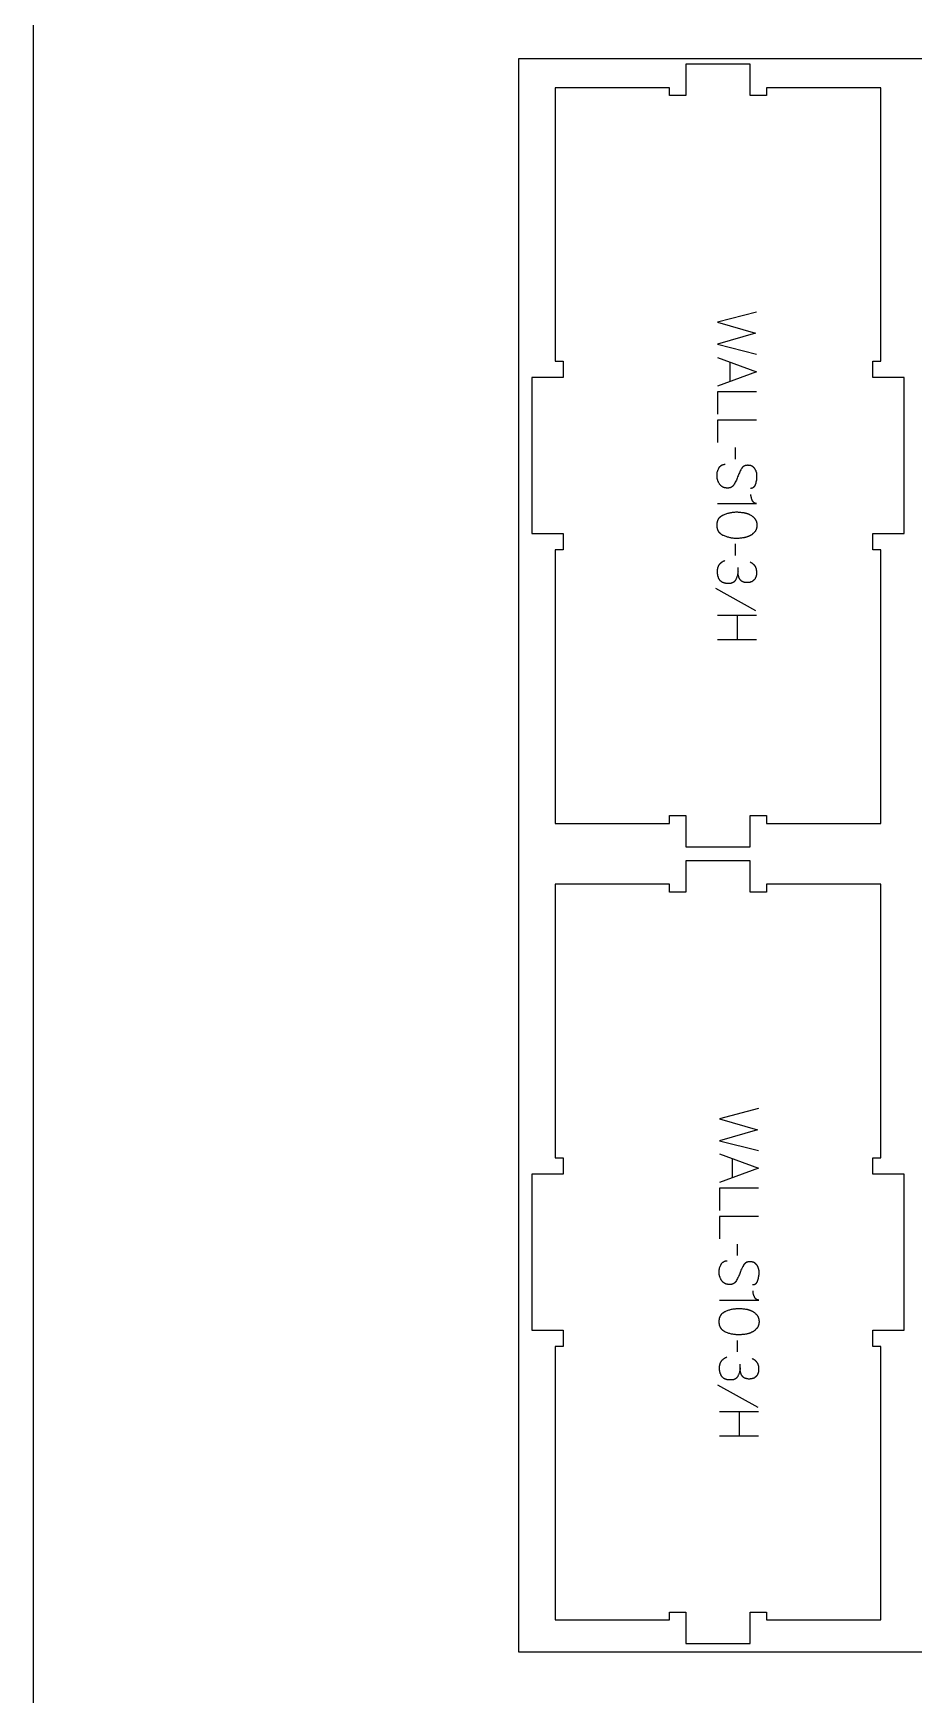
# Model space of a CAD drawing. Extents: x -13885 to -10701, y -10461 to -4867.
# Drawn here: x -13885 to -13210, y -6824 to -5552 of the extents above; entities that cross this region are included whole.
import ezdxf

# ---------------------------------------------------------------- set-up
doc = ezdxf.new("R2010")
doc.units = 0
for name, color, linetype in [('0_SHEET_SPRUCEPLY_2440X122', 1, 'CONTINUOUS'), ('1_ANYTOOL_1MMDEEP_LABELS_S', 2, 'CONTINUOUS'), ('4_ANYTOOL_CUTTHROUGH_OUTSI', 5, 'CONTINUOUS'), ('DONOTCUT', 18, 'CONTINUOUS')]:
    doc.layers.add(name, color=color, linetype=linetype)

msp = doc.modelspace()

# ---------------------------------------------------------------- linework, layer by layer
at = {"layer": '0_SHEET_SPRUCEPLY_2440X122'}
msp.add_lwpolyline([(-13513.1, -5571.2), (-13513.1, -6791.2), (-11073.1, -6791.2), (-11073.1, -5571.2)], close=True, dxfattribs=at)
at = {"layer": '1_ANYTOOL_1MMDEEP_LABELS_S'}
for points in [[(-13330.6, -5765.3), (-13360.6, -5773), (-13331.5, -5781.4), (-13360.6, -5789.9), (-13330.6, -5797.4)], [(-13360.6, -5800), (-13330.6, -5810.9), (-13360.6, -5821.9)], [(-13351, -5803.5), (-13351, -5818.4)], [(-13330.6, -5826.2), (-13360.6, -5826.2), (-13360.6, -5843.3)], [(-13330.6, -5848), (-13360.6, -5848), (-13360.6, -5865.1)], [(-13346.7, -5877.8), (-13346.8, -5869)], [(-13335.2, -5900), (-13335, -5900), (-13334.9, -5900), (-13334.8, -5900), (-13334.7, -5900), (-13334.6, -5900), (-13334.5, -5900), (-13334.5, -5900), (-13334.4, -5900), (-13334.3, -5899.9), (-13334.2, -5899.9), (-13334.1, -5899.9), (-13334, -5899.9), (-13334, -5899.9), (-13333.9, -5899.8), (-13333.8, -5899.8), (-13333.7, -5899.8), (-13333.6, -5899.8), (-13333.6, -5899.7), (-13333.5, -5899.7), (-13333.4, -5899.7), (-13333.3, -5899.6), (-13333.3, -5899.6), (-13333.2, -5899.6), (-13333.1, -5899.5), (-13333.1, -5899.5), (-13333, -5899.4), (-13332.9, -5899.4), (-13332.9, -5899.4), (-13332.8, -5899.3), (-13332.7, -5899.3), (-13332.7, -5899.2), (-13332.6, -5899.2), (-13332.5, -5899.1), (-13332.5, -5899), (-13332.4, -5899), (-13332.4, -5898.9), (-13332.3, -5898.9), (-13332.3, -5898.8), (-13332.2, -5898.7), (-13332.1, -5898.7), (-13332.1, -5898.6), (-13332, -5898.5), (-13332, -5898.5), (-13331.9, -5898.4), (-13331.9, -5898.3), (-13331.8, -5898.3), (-13331.8, -5898.2), (-13331.8, -5898.1), (-13331.7, -5898), (-13331.7, -5897.9), (-13331.6, -5897.9), (-13331.5, -5897.7), (-13331.5, -5897.5), (-13331.4, -5897.3), (-13331.3, -5897.1), (-13331.3, -5896.9), (-13331.2, -5896.7), (-13331, -5895.9), (-13330.8, -5895.1), (-13330.6, -5894.4), (-13330.5, -5893.6), (-13330.4, -5893.2), (-13330.4, -5892.8), (-13330.3, -5892.5), (-13330.3, -5892.1), (-13330.3, -5891.7), (-13330.3, -5891.4), (-13330.3, -5891), (-13330.3, -5890.6), (-13330.3, -5890.4), (-13330.3, -5890.3), (-13330.3, -5890.1), (-13330.3, -5889.9), (-13330.3, -5889.7), (-13330.3, -5889.5), (-13330.3, -5889.3), (-13330.4, -5889.1), (-13330.4, -5888.9), (-13330.4, -5888.7), (-13330.5, -5888.6), (-13330.5, -5888.4), (-13330.6, -5888.2), (-13330.6, -5888), (-13330.7, -5887.8), (-13330.7, -5887.7), (-13330.8, -5887.5), (-13330.8, -5887.3), (-13330.9, -5887.2), (-13331, -5887), (-13331, -5886.8), (-13331.1, -5886.6), (-13331.2, -5886.5), (-13331.3, -5886.3), (-13331.4, -5886.1), (-13331.5, -5886), (-13331.6, -5885.8), (-13331.7, -5885.7), (-13331.8, -5885.5), (-13331.9, -5885.3), (-13332, -5885.2), (-13332.1, -5885), (-13332.2, -5884.9), (-13332.3, -5884.7), (-13332.4, -5884.6), (-13332.6, -5884.4), (-13332.7, -5884.3), (-13332.8, -5884.2), (-13332.9, -5884.1), (-13333.1, -5883.9), (-13333.2, -5883.8), (-13333.4, -5883.7), (-13333.5, -5883.6), (-13333.7, -5883.5), (-13333.8, -5883.4), (-13334, -5883.3), (-13334.1, -5883.2), (-13334.3, -5883.2), (-13334.5, -5883.1), (-13334.6, -5883), (-13334.8, -5883), (-13335, -5882.9), (-13335.1, -5882.8), (-13335.3, -5882.8), (-13335.5, -5882.7), (-13335.7, -5882.7), (-13335.9, -5882.7), (-13336.1, -5882.6), (-13336.3, -5882.6), (-13336.5, -5882.6), (-13336.7, -5882.6), (-13336.9, -5882.6), (-13337.1, -5882.5), (-13337.3, -5882.5), (-13337.5, -5882.5), (-13337.7, -5882.6), (-13337.9, -5882.6), (-13338.1, -5882.6), (-13338.3, -5882.6), (-13338.5, -5882.6), (-13338.7, -5882.7), (-13338.9, -5882.7), (-13339.1, -5882.8), (-13339.3, -5882.8), (-13339.4, -5882.9), (-13339.6, -5882.9), (-13339.7, -5883), (-13339.8, -5883), (-13339.9, -5883), (-13340, -5883.1), (-13340, -5883.1), (-13340.1, -5883.2), (-13340.2, -5883.2), (-13340.3, -5883.2), (-13340.4, -5883.3), (-13340.4, -5883.3), (-13340.5, -5883.4), (-13340.6, -5883.4), (-13340.7, -5883.5), (-13340.7, -5883.5), (-13340.8, -5883.6), (-13340.9, -5883.6), (-13341, -5883.7), (-13341, -5883.8), (-13341.1, -5883.8), (-13341.2, -5883.9), (-13341.2, -5883.9), (-13341.3, -5884), (-13341.4, -5884.1), (-13341.4, -5884.1), (-13341.6, -5884.3), (-13341.7, -5884.4), (-13341.8, -5884.6), (-13341.9, -5884.7), (-13342, -5884.9), (-13342.1, -5885), (-13342.2, -5885.2), (-13342.3, -5885.4), (-13342.7, -5886.1), (-13343.1, -5886.8), (-13343.5, -5887.6), (-13343.8, -5888.3), (-13344.2, -5889.1), (-13344.5, -5889.9), (-13344.8, -5890.7), (-13345.1, -5891.5), (-13345.5, -5892.4), (-13345.8, -5893.2), (-13346.1, -5894), (-13346.5, -5894.7), (-13346.9, -5895.5), (-13347.3, -5896.2), (-13347.7, -5896.9), (-13348.1, -5897.6), (-13348.2, -5897.7), (-13348.3, -5897.9), (-13348.4, -5898.1), (-13348.5, -5898.1), (-13348.5, -5898.2), (-13348.6, -5898.3), (-13348.7, -5898.4), (-13348.7, -5898.4), (-13348.8, -5898.5), (-13348.9, -5898.6), (-13348.9, -5898.6), (-13349, -5898.7), (-13349.1, -5898.7), (-13349.1, -5898.8), (-13349.2, -5898.9), (-13349.3, -5898.9), (-13349.4, -5899), (-13349.4, -5899), (-13349.5, -5899.1), (-13349.6, -5899.1), (-13349.7, -5899.2), (-13349.7, -5899.2), (-13349.8, -5899.3), (-13349.9, -5899.3), (-13350, -5899.4), (-13350.1, -5899.4), (-13350.1, -5899.5), (-13350.2, -5899.5), (-13350.3, -5899.5), (-13350.4, -5899.6), (-13350.5, -5899.6), (-13350.6, -5899.6), (-13350.7, -5899.7), (-13350.7, -5899.7), (-13350.8, -5899.7), (-13350.9, -5899.8), (-13351, -5899.8), (-13351.2, -5899.8), (-13351.4, -5899.9), (-13351.6, -5899.9), (-13351.8, -5899.9), (-13352, -5900), (-13352.2, -5900), (-13352.4, -5900), (-13352.6, -5900), (-13352.8, -5900), (-13353.1, -5900), (-13353.3, -5900), (-13353.5, -5900), (-13353.8, -5900), (-13354, -5899.9), (-13354.2, -5899.9), (-13354.4, -5899.9), (-13354.6, -5899.8), (-13354.9, -5899.8), (-13355.1, -5899.7), (-13355.3, -5899.7), (-13355.5, -5899.6), (-13355.7, -5899.5), (-13355.9, -5899.5), (-13356.1, -5899.4), (-13356.2, -5899.3), (-13356.4, -5899.2), (-13356.6, -5899.1), (-13356.8, -5899), (-13357, -5898.9), (-13357.1, -5898.8), (-13357.3, -5898.7), (-13357.4, -5898.6), (-13357.6, -5898.5), (-13357.8, -5898.4), (-13357.9, -5898.2), (-13358, -5898.1), (-13358.2, -5897.9), (-13358.3, -5897.8), (-13358.5, -5897.6), (-13358.6, -5897.5), (-13358.7, -5897.3), (-13358.8, -5897.2), (-13359, -5897), (-13359.1, -5896.8), (-13359.3, -5896.5), (-13359.5, -5896.1), (-13359.7, -5895.7), (-13359.9, -5895.3), (-13360, -5895), (-13360.2, -5894.6), (-13360.3, -5894.4), (-13360.3, -5894.2), (-13360.4, -5894), (-13360.5, -5893.8), (-13360.5, -5893.6), (-13360.6, -5893.4), (-13360.6, -5893.2), (-13360.7, -5893), (-13360.7, -5892.8), (-13360.7, -5892.7), (-13360.8, -5892.5), (-13360.8, -5892.3), (-13360.8, -5892.1), (-13360.9, -5891.8), (-13360.9, -5891.4), (-13360.9, -5891), (-13360.9, -5890.6), (-13360.9, -5890.2), (-13360.9, -5889.8), (-13360.9, -5889.4), (-13360.9, -5889), (-13360.8, -5888.6), (-13360.7, -5888.2), (-13360.7, -5887.8), (-13360.6, -5887.4), (-13360.5, -5887.1), (-13360.4, -5886.7), (-13360.2, -5886.3), (-13360.1, -5886), (-13359.9, -5885.6), (-13359.8, -5885.2), (-13359.6, -5884.9), (-13359.4, -5884.6), (-13359.3, -5884.4), (-13359.2, -5884.2), (-13359.1, -5884.1), (-13359, -5883.9), (-13358.9, -5883.8), (-13358.8, -5883.6), (-13358.6, -5883.5), (-13358.5, -5883.4), (-13358.4, -5883.2), (-13358.3, -5883.1), (-13358.1, -5883), (-13358, -5882.9), (-13357.9, -5882.8), (-13357.9, -5882.8), (-13357.8, -5882.7), (-13357.7, -5882.7), (-13357.7, -5882.6), (-13357.6, -5882.6), (-13357.5, -5882.5), (-13357.4, -5882.5), (-13357.4, -5882.5), (-13357.3, -5882.4), (-13357.2, -5882.4), (-13357.1, -5882.3), (-13357.1, -5882.3), (-13357, -5882.3), (-13356.9, -5882.2), (-13356.8, -5882.2), (-13356.8, -5882.2), (-13356.7, -5882.1), (-13356.6, -5882.1), (-13356.5, -5882.1), (-13356.3, -5882), (-13356.2, -5882), (-13356, -5881.9), (-13355.8, -5881.9), (-13355.7, -5881.9), (-13355.5, -5881.9), (-13355.3, -5881.8), (-13355.1, -5881.8), (-13354.9, -5881.8), (-13354.7, -5881.8)], [(-13360.6, -5911.9), (-13330.6, -5911.9), (-13330.7, -5911.9), (-13330.9, -5911.9), (-13331, -5911.8), (-13331.1, -5911.8), (-13331.3, -5911.8), (-13331.4, -5911.7), (-13331.6, -5911.7), (-13331.7, -5911.6), (-13331.8, -5911.6), (-13331.9, -5911.5), (-13332, -5911.5), (-13332.1, -5911.5), (-13332.1, -5911.4), (-13332.2, -5911.4), (-13332.2, -5911.4), (-13332.3, -5911.3), (-13332.4, -5911.3), (-13332.4, -5911.2), (-13332.5, -5911.2), (-13332.5, -5911.2), (-13332.6, -5911.1), (-13332.6, -5911.1), (-13332.7, -5911.1), (-13332.7, -5911), (-13332.8, -5911), (-13332.8, -5910.9), (-13332.9, -5910.9), (-13332.9, -5910.8), (-13333, -5910.8), (-13333, -5910.7), (-13333.1, -5910.7), (-13333.1, -5910.6), (-13333.2, -5910.5), (-13333.3, -5910.4), (-13333.4, -5910.3), (-13333.5, -5910.2), (-13333.6, -5910.1), (-13333.6, -5910), (-13333.7, -5909.8), (-13333.8, -5909.7), (-13333.8, -5909.6), (-13333.9, -5909.4), (-13334, -5909.3), (-13334.1, -5909), (-13334.2, -5908.7), (-13334.3, -5908.4), (-13334.4, -5908.1), (-13334.5, -5907.9), (-13334.6, -5907.6), (-13334.6, -5907.3), (-13334.7, -5907), (-13334.7, -5906.8), (-13334.8, -5906.5), (-13334.8, -5906.2), (-13334.9, -5906), (-13334.9, -5905.7), (-13334.9, -5905.4), (-13334.9, -5905.2), (-13334.9, -5904.9)], [(-13346.7, -5951.6), (-13346.8, -5942.8)], [(-13344.8, -5963.7), (-13344.9, -5964.1), (-13344.9, -5964.6), (-13344.9, -5965), (-13345, -5965.4), (-13345.1, -5965.9), (-13345.2, -5966.3), (-13345.2, -5966.7), (-13345.3, -5967.1), (-13345.5, -5967.5), (-13345.6, -5967.9), (-13345.7, -5968.3), (-13345.9, -5968.7), (-13346, -5969.1), (-13346.2, -5969.4), (-13346.4, -5969.8), (-13346.6, -5970.2), (-13346.7, -5970.4), (-13346.8, -5970.5), (-13346.8, -5970.6), (-13346.9, -5970.7), (-13346.9, -5970.8), (-13347, -5970.9), (-13347.1, -5971), (-13347.1, -5971), (-13347.2, -5971.1), (-13347.2, -5971.2), (-13347.3, -5971.3), (-13347.4, -5971.3), (-13347.4, -5971.4), (-13347.5, -5971.5), (-13347.6, -5971.5), (-13347.6, -5971.6), (-13347.7, -5971.7), (-13347.8, -5971.7), (-13347.9, -5971.8), (-13347.9, -5971.9), (-13348, -5971.9), (-13348.1, -5972), (-13348.2, -5972), (-13348.2, -5972.1), (-13348.3, -5972.2), (-13348.4, -5972.2), (-13348.5, -5972.3), (-13348.6, -5972.3), (-13348.7, -5972.4), (-13348.7, -5972.4), (-13348.8, -5972.4), (-13348.9, -5972.5), (-13349, -5972.5), (-13349.1, -5972.6), (-13349.2, -5972.6), (-13349.3, -5972.7), (-13349.5, -5972.7), (-13349.7, -5972.8), (-13349.9, -5972.9), (-13350.1, -5972.9), (-13350.3, -5973), (-13350.5, -5973), (-13350.7, -5973), (-13351, -5973.1), (-13351.2, -5973.1), (-13351.4, -5973.1), (-13351.7, -5973.1), (-13351.9, -5973.1), (-13352.2, -5973.1), (-13352.4, -5973.1), (-13352.7, -5973.1), (-13353, -5973.1), (-13353.2, -5973.1), (-13353.5, -5973.1), (-13353.8, -5973.1), (-13354, -5973), (-13354.2, -5973), (-13354.5, -5972.9), (-13354.7, -5972.9), (-13355, -5972.8), (-13355.2, -5972.8), (-13355.4, -5972.7), (-13355.6, -5972.7), (-13355.8, -5972.6), (-13356, -5972.5), (-13356.2, -5972.4), (-13356.4, -5972.4), (-13356.6, -5972.3), (-13356.8, -5972.2), (-13357, -5972.1), (-13357.1, -5972), (-13357.3, -5971.9), (-13357.5, -5971.7), (-13357.6, -5971.6), (-13357.8, -5971.5), (-13358, -5971.4), (-13358, -5971.3), (-13358.1, -5971.2), (-13358.2, -5971.2), (-13358.2, -5971.1), (-13358.3, -5971), (-13358.4, -5971), (-13358.4, -5970.9), (-13358.5, -5970.8), (-13358.6, -5970.7), (-13358.7, -5970.5), (-13358.9, -5970.3), (-13359, -5970.2), (-13359.1, -5970), (-13359.2, -5969.8), (-13359.3, -5969.7), (-13359.4, -5969.5), (-13359.5, -5969.3), (-13359.6, -5969.1), (-13359.7, -5968.9), (-13359.8, -5968.7), (-13359.8, -5968.5), (-13359.9, -5968.3), (-13360, -5968.1), (-13360, -5967.9), (-13360.1, -5967.7), (-13360.2, -5967.5), (-13360.2, -5967.3), (-13360.3, -5967.1), (-13360.3, -5966.8), (-13360.4, -5966.6), (-13360.4, -5966.4), (-13360.4, -5966.2), (-13360.5, -5965.9), (-13360.5, -5965.4), (-13360.6, -5964.9), (-13360.6, -5964.4), (-13360.6, -5963.9), (-13360.6, -5963.5), (-13360.6, -5963.1), (-13360.5, -5962.8), (-13360.5, -5962.4), (-13360.5, -5962.1), (-13360.4, -5961.9), (-13360.4, -5961.7), (-13360.4, -5961.5), (-13360.3, -5961.4), (-13360.3, -5961.2), (-13360.2, -5961), (-13360.2, -5960.9), (-13360.1, -5960.7), (-13360.1, -5960.6), (-13360, -5960.4), (-13360, -5960.3), (-13359.9, -5960.1), (-13359.9, -5960), (-13359.8, -5959.8), (-13359.7, -5959.7), (-13359.7, -5959.5), (-13359.6, -5959.4), (-13359.5, -5959.2), (-13359.4, -5959.1), (-13359.3, -5959), (-13359.3, -5958.8), (-13359.2, -5958.7), (-13359.1, -5958.6), (-13359, -5958.4), (-13358.9, -5958.3), (-13358.8, -5958.2), (-13358.7, -5958.1), (-13358.6, -5957.9), (-13358.5, -5957.8), (-13358.4, -5957.7), (-13358.3, -5957.6), (-13358.1, -5957.5), (-13358, -5957.4), (-13357.9, -5957.3), (-13357.8, -5957.2), (-13357.7, -5957), (-13357.5, -5956.9), (-13357.4, -5956.8), (-13357.3, -5956.7), (-13357.1, -5956.6), (-13357, -5956.6), (-13356.8, -5956.5), (-13356.7, -5956.4), (-13356.5, -5956.3), (-13356.2, -5956.1), (-13355.9, -5955.9), (-13355.6, -5955.8), (-13355.3, -5955.6), (-13354.9, -5955.5)], [(-13335.5, -5956.6), (-13335.2, -5956.8), (-13334.9, -5956.9), (-13334.6, -5957.1), (-13334.4, -5957.3), (-13334.1, -5957.5), (-13333.9, -5957.6), (-13333.6, -5957.8), (-13333.5, -5957.9), (-13333.4, -5958), (-13333.3, -5958.1), (-13333.1, -5958.3), (-13333, -5958.4), (-13332.9, -5958.5), (-13332.8, -5958.6), (-13332.7, -5958.7), (-13332.6, -5958.8), (-13332.5, -5958.9), (-13332.4, -5959), (-13332.3, -5959.1), (-13332.2, -5959.3), (-13332.2, -5959.4), (-13332.1, -5959.5), (-13332, -5959.6), (-13331.9, -5959.8), (-13331.8, -5959.9), (-13331.8, -5960), (-13331.7, -5960.1), (-13331.6, -5960.3), (-13331.5, -5960.4), (-13331.5, -5960.5), (-13331.4, -5960.7), (-13331.4, -5960.8), (-13331.3, -5961), (-13331.2, -5961.1), (-13331.2, -5961.2), (-13331.1, -5961.4), (-13331.1, -5961.5), (-13331, -5961.7), (-13331, -5961.8), (-13330.9, -5962.1), (-13330.8, -5962.4), (-13330.8, -5962.8), (-13330.7, -5963.1), (-13330.7, -5963.4), (-13330.6, -5963.7), (-13330.6, -5964.1), (-13330.6, -5964.4), (-13330.6, -5964.8), (-13330.6, -5965), (-13330.6, -5965.2), (-13330.6, -5965.4), (-13330.6, -5965.6), (-13330.6, -5965.8), (-13330.7, -5966), (-13330.7, -5966.2), (-13330.7, -5966.4), (-13330.7, -5966.6), (-13330.8, -5966.8), (-13330.8, -5967), (-13330.9, -5967.1), (-13330.9, -5967.3), (-13331, -5967.5), (-13331, -5967.7), (-13331.1, -5967.9), (-13331.1, -5968), (-13331.2, -5968.2), (-13331.3, -5968.4), (-13331.3, -5968.5), (-13331.4, -5968.7), (-13331.5, -5968.8), (-13331.6, -5969), (-13331.7, -5969.2), (-13331.8, -5969.3), (-13331.8, -5969.5), (-13331.9, -5969.6), (-13332, -5969.7), (-13332.1, -5969.9), (-13332.3, -5970), (-13332.4, -5970.2), (-13332.5, -5970.3), (-13332.6, -5970.4), (-13332.7, -5970.5), (-13332.9, -5970.7), (-13333, -5970.8), (-13333.1, -5970.9), (-13333.2, -5971), (-13333.4, -5971.1), (-13333.5, -5971.2), (-13333.7, -5971.3), (-13333.8, -5971.4), (-13334, -5971.5), (-13334.1, -5971.6), (-13334.3, -5971.7), (-13334.4, -5971.7), (-13334.6, -5971.8), (-13334.8, -5971.9), (-13334.9, -5971.9), (-13335.1, -5972), (-13335.3, -5972), (-13335.5, -5972.1), (-13335.6, -5972.1), (-13335.8, -5972.2), (-13336, -5972.2), (-13336.2, -5972.3), (-13336.4, -5972.3), (-13336.6, -5972.3), (-13336.8, -5972.3), (-13337, -5972.3), (-13337.2, -5972.4), (-13337.4, -5972.4), (-13337.6, -5972.4), (-13338.2, -5972.4), (-13338.5, -5972.4), (-13338.8, -5972.3), (-13339.2, -5972.3), (-13339.5, -5972.3), (-13339.6, -5972.2), (-13339.7, -5972.2), (-13339.9, -5972.2), (-13340, -5972.1), (-13340.2, -5972.1), (-13340.3, -5972.1), (-13340.4, -5972), (-13340.6, -5972), (-13340.7, -5972), (-13340.8, -5971.9), (-13340.9, -5971.9), (-13341, -5971.8), (-13341.2, -5971.8), (-13341.3, -5971.7), (-13341.4, -5971.7), (-13341.5, -5971.6), (-13341.6, -5971.5), (-13341.7, -5971.5), (-13341.8, -5971.4), (-13341.9, -5971.4), (-13342, -5971.3), (-13342.1, -5971.2), (-13342.3, -5971.1), (-13342.4, -5970.9), (-13342.6, -5970.8), (-13342.8, -5970.6), (-13342.8, -5970.5), (-13342.9, -5970.4), (-13343, -5970.4), (-13343.1, -5970.3), (-13343.1, -5970.2), (-13343.2, -5970.1), (-13343.3, -5970), (-13343.3, -5969.9), (-13343.4, -5969.8), (-13343.5, -5969.7), (-13343.5, -5969.6), (-13343.6, -5969.5), (-13343.6, -5969.5), (-13343.7, -5969.4), (-13343.7, -5969.3), (-13343.8, -5969.2), (-13343.8, -5969.1), (-13343.9, -5969), (-13343.9, -5968.9), (-13344, -5968.8), (-13344, -5968.7), (-13344.1, -5968.6), (-13344.1, -5968.3), (-13344.2, -5968.1), (-13344.3, -5967.9), (-13344.3, -5967.7), (-13344.4, -5967.5), (-13344.5, -5967.2), (-13344.5, -5967), (-13344.6, -5966.8), (-13344.6, -5966.6), (-13344.6, -5966.3), (-13344.7, -5966.1), (-13344.7, -5965.9), (-13344.7, -5965.6), (-13344.7, -5965.4), (-13344.8, -5965.1), (-13344.8, -5964.9), (-13344.8, -5964.6), (-13344.8, -5960.9)], [(-13331.1, -5994.1), (-13361.8, -5977)], [(-13330.6, -5997.6), (-13360.6, -5997.6)], [(-13345.3, -6015.9), (-13345.3, -5997.6)], [(-13360.6, -6015.9), (-13330.6, -6015.9)], [(-13329, -6375.3), (-13359, -6383), (-13329.9, -6391.4), (-13359, -6399.9), (-13329, -6407.4)], [(-13359, -6410), (-13329, -6420.9), (-13359, -6431.9)], [(-13349.4, -6413.5), (-13349.4, -6428.4)], [(-13329, -6436.2), (-13359, -6436.2), (-13359, -6453.3)], [(-13329, -6458), (-13359, -6458), (-13359, -6475.1)], [(-13345.1, -6487.8), (-13345.2, -6479)], [(-13333.6, -6510), (-13333.4, -6510), (-13333.3, -6510), (-13333.2, -6510), (-13333.1, -6510), (-13333, -6510), (-13332.9, -6510), (-13332.8, -6510), (-13332.7, -6510), (-13332.7, -6509.9), (-13332.6, -6509.9), (-13332.5, -6509.9), (-13332.4, -6509.9), (-13332.3, -6509.9), (-13332.3, -6509.8), (-13332.2, -6509.8), (-13332.1, -6509.8), (-13332, -6509.8), (-13331.9, -6509.7), (-13331.9, -6509.7), (-13331.8, -6509.7), (-13331.7, -6509.6), (-13331.6, -6509.6), (-13331.6, -6509.6), (-13331.5, -6509.5), (-13331.4, -6509.5), (-13331.4, -6509.4), (-13331.3, -6509.4), (-13331.2, -6509.4), (-13331.2, -6509.3), (-13331.1, -6509.3), (-13331, -6509.2), (-13331, -6509.2), (-13330.9, -6509.1), (-13330.9, -6509), (-13330.8, -6509), (-13330.7, -6508.9), (-13330.7, -6508.9), (-13330.6, -6508.8), (-13330.6, -6508.7), (-13330.5, -6508.7), (-13330.5, -6508.6), (-13330.4, -6508.5), (-13330.4, -6508.5), (-13330.3, -6508.4), (-13330.3, -6508.3), (-13330.2, -6508.3), (-13330.2, -6508.2), (-13330.1, -6508.1), (-13330.1, -6508), (-13330, -6507.9), (-13330, -6507.9), (-13329.9, -6507.7), (-13329.8, -6507.5), (-13329.8, -6507.3), (-13329.7, -6507.1), (-13329.6, -6506.9), (-13329.6, -6506.7), (-13329.4, -6505.9), (-13329.2, -6505.1), (-13329, -6504.4), (-13328.9, -6503.6), (-13328.8, -6503.2), (-13328.8, -6502.8), (-13328.7, -6502.5), (-13328.7, -6502.1), (-13328.7, -6501.7), (-13328.7, -6501.4), (-13328.6, -6501), (-13328.6, -6500.6), (-13328.6, -6500.4), (-13328.6, -6500.3), (-13328.7, -6500.1), (-13328.7, -6499.9), (-13328.7, -6499.7), (-13328.7, -6499.5), (-13328.7, -6499.3), (-13328.7, -6499.1), (-13328.8, -6498.9), (-13328.8, -6498.7), (-13328.9, -6498.6), (-13328.9, -6498.4), (-13328.9, -6498.2), (-13329, -6498), (-13329, -6497.8), (-13329.1, -6497.7), (-13329.1, -6497.5), (-13329.2, -6497.3), (-13329.3, -6497.2), (-13329.3, -6497), (-13329.4, -6496.8), (-13329.5, -6496.6), (-13329.6, -6496.5), (-13329.7, -6496.3), (-13329.7, -6496.1), (-13329.8, -6496), (-13329.9, -6495.8), (-13330, -6495.7), (-13330.1, -6495.5), (-13330.2, -6495.3), (-13330.3, -6495.2), (-13330.5, -6495), (-13330.6, -6494.9), (-13330.7, -6494.7), (-13330.8, -6494.6), (-13330.9, -6494.4), (-13331.1, -6494.3), (-13331.2, -6494.2), (-13331.3, -6494.1), (-13331.5, -6493.9), (-13331.6, -6493.8), (-13331.7, -6493.7), (-13331.9, -6493.6), (-13332, -6493.5), (-13332.2, -6493.4), (-13332.3, -6493.3), (-13332.5, -6493.2), (-13332.7, -6493.2), (-13332.8, -6493.1), (-13333, -6493), (-13333.2, -6493), (-13333.3, -6492.9), (-13333.5, -6492.8), (-13333.7, -6492.8), (-13333.9, -6492.7), (-13334.1, -6492.7), (-13334.3, -6492.7), (-13334.4, -6492.6), (-13334.6, -6492.6), (-13334.8, -6492.6), (-13335, -6492.6), (-13335.2, -6492.6), (-13335.5, -6492.5), (-13335.7, -6492.5), (-13335.9, -6492.5), (-13336.1, -6492.6), (-13336.3, -6492.6), (-13336.5, -6492.6), (-13336.7, -6492.6), (-13336.9, -6492.6), (-13337.1, -6492.7), (-13337.3, -6492.7), (-13337.5, -6492.8), (-13337.6, -6492.8), (-13337.8, -6492.9), (-13338, -6492.9), (-13338.1, -6493), (-13338.2, -6493), (-13338.3, -6493), (-13338.3, -6493.1), (-13338.4, -6493.1), (-13338.5, -6493.2), (-13338.6, -6493.2), (-13338.7, -6493.2), (-13338.7, -6493.3), (-13338.8, -6493.3), (-13338.9, -6493.4), (-13339, -6493.4), (-13339, -6493.5), (-13339.1, -6493.5), (-13339.2, -6493.6), (-13339.3, -6493.6), (-13339.3, -6493.7), (-13339.4, -6493.8), (-13339.5, -6493.8), (-13339.5, -6493.9), (-13339.6, -6493.9), (-13339.7, -6494), (-13339.7, -6494.1), (-13339.8, -6494.1), (-13339.9, -6494.3), (-13340.1, -6494.4), (-13340.2, -6494.6), (-13340.3, -6494.7), (-13340.4, -6494.9), (-13340.5, -6495), (-13340.6, -6495.2), (-13340.7, -6495.4), (-13341.1, -6496.1), (-13341.5, -6496.8), (-13341.9, -6497.6), (-13342.2, -6498.3), (-13342.6, -6499.1), (-13342.9, -6499.9), (-13343.2, -6500.7), (-13343.5, -6501.5), (-13343.8, -6502.4), (-13344.2, -6503.2), (-13344.5, -6504), (-13344.9, -6504.7), (-13345.2, -6505.5), (-13345.6, -6506.2), (-13346, -6506.9), (-13346.5, -6507.6), (-13346.6, -6507.7), (-13346.7, -6507.9), (-13346.8, -6508.1), (-13346.9, -6508.1), (-13346.9, -6508.2), (-13347, -6508.3), (-13347, -6508.4), (-13347.1, -6508.4), (-13347.2, -6508.5), (-13347.2, -6508.6), (-13347.3, -6508.6), (-13347.4, -6508.7), (-13347.4, -6508.7), (-13347.5, -6508.8), (-13347.6, -6508.9), (-13347.7, -6508.9), (-13347.7, -6509), (-13347.8, -6509), (-13347.9, -6509.1), (-13348, -6509.1), (-13348, -6509.2), (-13348.1, -6509.2), (-13348.2, -6509.3), (-13348.3, -6509.3), (-13348.3, -6509.4), (-13348.4, -6509.4), (-13348.5, -6509.5), (-13348.6, -6509.5), (-13348.7, -6509.5), (-13348.8, -6509.6), (-13348.9, -6509.6), (-13348.9, -6509.6), (-13349, -6509.7), (-13349.1, -6509.7), (-13349.2, -6509.7), (-13349.3, -6509.8), (-13349.4, -6509.8), (-13349.6, -6509.8), (-13349.8, -6509.9), (-13350, -6509.9), (-13350.2, -6509.9), (-13350.4, -6510), (-13350.6, -6510), (-13350.8, -6510), (-13351, -6510), (-13351.2, -6510), (-13351.4, -6510), (-13351.7, -6510), (-13351.9, -6510), (-13352.1, -6510), (-13352.4, -6509.9), (-13352.6, -6509.9), (-13352.8, -6509.9), (-13353, -6509.8), (-13353.2, -6509.8), (-13353.4, -6509.7), (-13353.7, -6509.7), (-13353.9, -6509.6), (-13354.1, -6509.5), (-13354.2, -6509.5), (-13354.4, -6509.4), (-13354.6, -6509.3), (-13354.8, -6509.2), (-13355, -6509.1), (-13355.2, -6509), (-13355.3, -6508.9), (-13355.5, -6508.8), (-13355.7, -6508.7), (-13355.8, -6508.6), (-13356, -6508.5), (-13356.1, -6508.4), (-13356.3, -6508.2), (-13356.4, -6508.1), (-13356.6, -6507.9), (-13356.7, -6507.8), (-13356.8, -6507.6), (-13357, -6507.5), (-13357.1, -6507.3), (-13357.2, -6507.2), (-13357.3, -6507), (-13357.5, -6506.8), (-13357.7, -6506.5), (-13357.9, -6506.1), (-13358.1, -6505.7), (-13358.3, -6505.3), (-13358.4, -6505), (-13358.6, -6504.6), (-13358.6, -6504.4), (-13358.7, -6504.2), (-13358.8, -6504), (-13358.8, -6503.8), (-13358.9, -6503.6), (-13358.9, -6503.4), (-13359, -6503.2), (-13359, -6503), (-13359.1, -6502.8), (-13359.1, -6502.7), (-13359.2, -6502.5), (-13359.2, -6502.3), (-13359.2, -6502.1), (-13359.2, -6501.8), (-13359.3, -6501.4), (-13359.3, -6501), (-13359.3, -6500.6), (-13359.3, -6500.2), (-13359.3, -6499.8), (-13359.3, -6499.4), (-13359.2, -6499), (-13359.2, -6498.6), (-13359.1, -6498.2), (-13359, -6497.8), (-13359, -6497.4), (-13358.9, -6497.1), (-13358.7, -6496.7), (-13358.6, -6496.3), (-13358.5, -6496), (-13358.3, -6495.6), (-13358.1, -6495.2), (-13358, -6494.9), (-13357.8, -6494.6), (-13357.7, -6494.4), (-13357.6, -6494.2), (-13357.5, -6494.1), (-13357.4, -6493.9), (-13357.2, -6493.8), (-13357.1, -6493.6), (-13357, -6493.5), (-13356.9, -6493.4), (-13356.8, -6493.2), (-13356.6, -6493.1), (-13356.5, -6493), (-13356.4, -6492.9), (-13356.3, -6492.8), (-13356.2, -6492.8), (-13356.2, -6492.7), (-13356.1, -6492.7), (-13356, -6492.6), (-13356, -6492.6), (-13355.9, -6492.5), (-13355.8, -6492.5), (-13355.7, -6492.5), (-13355.7, -6492.4), (-13355.6, -6492.4), (-13355.5, -6492.3), (-13355.4, -6492.3), (-13355.4, -6492.3), (-13355.3, -6492.2), (-13355.2, -6492.2), (-13355.1, -6492.2), (-13355.1, -6492.1), (-13355, -6492.1), (-13354.9, -6492.1), (-13354.7, -6492), (-13354.6, -6492), (-13354.4, -6491.9), (-13354.2, -6491.9), (-13354, -6491.9), (-13353.9, -6491.9), (-13353.7, -6491.8), (-13353.5, -6491.8), (-13353.3, -6491.8), (-13353.1, -6491.8)], [(-13359, -6521.9), (-13328.9, -6521.9), (-13329.1, -6521.9), (-13329.2, -6521.9), (-13329.4, -6521.8), (-13329.5, -6521.8), (-13329.7, -6521.8), (-13329.8, -6521.7), (-13329.9, -6521.7), (-13330.1, -6521.6), (-13330.2, -6521.6), (-13330.3, -6521.5), (-13330.4, -6521.5), (-13330.4, -6521.5), (-13330.5, -6521.4), (-13330.6, -6521.4), (-13330.6, -6521.4), (-13330.7, -6521.3), (-13330.7, -6521.3), (-13330.8, -6521.2), (-13330.8, -6521.2), (-13330.9, -6521.2), (-13331, -6521.1), (-13331, -6521.1), (-13331.1, -6521.1), (-13331.1, -6521), (-13331.2, -6521), (-13331.2, -6520.9), (-13331.3, -6520.9), (-13331.3, -6520.8), (-13331.4, -6520.8), (-13331.4, -6520.7), (-13331.5, -6520.7), (-13331.5, -6520.6), (-13331.6, -6520.5), (-13331.7, -6520.4), (-13331.8, -6520.3), (-13331.8, -6520.2), (-13331.9, -6520.1), (-13332, -6520), (-13332.1, -6519.8), (-13332.1, -6519.7), (-13332.2, -6519.6), (-13332.3, -6519.4), (-13332.3, -6519.3), (-13332.5, -6519), (-13332.6, -6518.7), (-13332.7, -6518.4), (-13332.8, -6518.1), (-13332.9, -6517.9), (-13332.9, -6517.6), (-13333, -6517.3), (-13333.1, -6517), (-13333.1, -6516.8), (-13333.2, -6516.5), (-13333.2, -6516.2), (-13333.2, -6516), (-13333.3, -6515.7), (-13333.3, -6515.4), (-13333.3, -6515.2), (-13333.3, -6514.9)], [(-13345.1, -6561.6), (-13345.2, -6552.8)], [(-13343.2, -6573.7), (-13343.2, -6574.1), (-13343.3, -6574.6), (-13343.3, -6575), (-13343.4, -6575.4), (-13343.4, -6575.9), (-13343.5, -6576.3), (-13343.6, -6576.7), (-13343.7, -6577.1), (-13343.8, -6577.5), (-13344, -6577.9), (-13344.1, -6578.3), (-13344.2, -6578.7), (-13344.4, -6579.1), (-13344.6, -6579.4), (-13344.8, -6579.8), (-13344.9, -6580.2), (-13345, -6580.4), (-13345.1, -6580.5), (-13345.2, -6580.6), (-13345.3, -6580.7), (-13345.3, -6580.8), (-13345.4, -6580.9), (-13345.4, -6581), (-13345.5, -6581), (-13345.6, -6581.1), (-13345.6, -6581.2), (-13345.7, -6581.3), (-13345.7, -6581.3), (-13345.8, -6581.4), (-13345.9, -6581.5), (-13345.9, -6581.5), (-13346, -6581.6), (-13346.1, -6581.7), (-13346.2, -6581.7), (-13346.2, -6581.8), (-13346.3, -6581.9), (-13346.4, -6581.9), (-13346.5, -6582), (-13346.5, -6582), (-13346.6, -6582.1), (-13346.7, -6582.2), (-13346.8, -6582.2), (-13346.9, -6582.3), (-13347, -6582.3), (-13347, -6582.4), (-13347.1, -6582.4), (-13347.2, -6582.4), (-13347.3, -6582.5), (-13347.4, -6582.5), (-13347.5, -6582.6), (-13347.6, -6582.6), (-13347.7, -6582.7), (-13347.9, -6582.7), (-13348.1, -6582.8), (-13348.3, -6582.9), (-13348.5, -6582.9), (-13348.7, -6583), (-13348.9, -6583), (-13349.1, -6583), (-13349.3, -6583.1), (-13349.6, -6583.1), (-13349.8, -6583.1), (-13350, -6583.1), (-13350.3, -6583.1), (-13350.5, -6583.1), (-13350.8, -6583.1), (-13351.1, -6583.1), (-13351.4, -6583.1), (-13351.6, -6583.1), (-13351.9, -6583.1), (-13352.1, -6583.1), (-13352.4, -6583), (-13352.6, -6583), (-13352.9, -6582.9), (-13353.1, -6582.9), (-13353.3, -6582.8), (-13353.6, -6582.8), (-13353.8, -6582.7), (-13354, -6582.7), (-13354.2, -6582.6), (-13354.4, -6582.5), (-13354.6, -6582.4), (-13354.8, -6582.4), (-13355, -6582.3), (-13355.2, -6582.2), (-13355.4, -6582.1), (-13355.5, -6582), (-13355.7, -6581.9), (-13355.9, -6581.7), (-13356, -6581.6), (-13356.2, -6581.5), (-13356.3, -6581.4), (-13356.4, -6581.3), (-13356.5, -6581.2), (-13356.5, -6581.2), (-13356.6, -6581.1), (-13356.7, -6581), (-13356.8, -6581), (-13356.8, -6580.9), (-13356.9, -6580.8), (-13357, -6580.7), (-13357.1, -6580.5), (-13357.2, -6580.3), (-13357.4, -6580.2), (-13357.5, -6580), (-13357.6, -6579.8), (-13357.7, -6579.7), (-13357.8, -6579.5), (-13357.9, -6579.3), (-13358, -6579.1), (-13358, -6578.9), (-13358.1, -6578.7), (-13358.2, -6578.5), (-13358.3, -6578.3), (-13358.4, -6578.1), (-13358.4, -6577.9), (-13358.5, -6577.7), (-13358.5, -6577.5), (-13358.6, -6577.3), (-13358.7, -6577.1), (-13358.7, -6576.8), (-13358.7, -6576.6), (-13358.8, -6576.4), (-13358.8, -6576.2), (-13358.9, -6575.9), (-13358.9, -6575.4), (-13358.9, -6574.9), (-13359, -6574.4), (-13359, -6573.9), (-13359, -6573.5), (-13359, -6573.1), (-13358.9, -6572.8), (-13358.9, -6572.4), (-13358.8, -6572.1), (-13358.8, -6571.9), (-13358.8, -6571.7), (-13358.7, -6571.5), (-13358.7, -6571.4), (-13358.7, -6571.2), (-13358.6, -6571), (-13358.6, -6570.9), (-13358.5, -6570.7), (-13358.5, -6570.6), (-13358.4, -6570.4), (-13358.4, -6570.3), (-13358.3, -6570.1), (-13358.2, -6570), (-13358.2, -6569.8), (-13358.1, -6569.7), (-13358, -6569.5), (-13358, -6569.4), (-13357.9, -6569.2), (-13357.8, -6569.1), (-13357.7, -6569), (-13357.6, -6568.8), (-13357.6, -6568.7), (-13357.5, -6568.6), (-13357.4, -6568.4), (-13357.3, -6568.3), (-13357.2, -6568.2), (-13357.1, -6568.1), (-13357, -6567.9), (-13356.9, -6567.8), (-13356.8, -6567.7), (-13356.6, -6567.6), (-13356.5, -6567.5), (-13356.4, -6567.4), (-13356.3, -6567.3), (-13356.2, -6567.2), (-13356, -6567), (-13355.9, -6566.9), (-13355.8, -6566.8), (-13355.6, -6566.7), (-13355.5, -6566.6), (-13355.4, -6566.6), (-13355.2, -6566.5), (-13355.1, -6566.4), (-13354.9, -6566.3), (-13354.6, -6566.1), (-13354.3, -6565.9), (-13354, -6565.8), (-13353.6, -6565.6), (-13353.3, -6565.5)], [(-13333.9, -6566.6), (-13333.6, -6566.8), (-13333.3, -6566.9), (-13333, -6567.1), (-13332.8, -6567.3), (-13332.5, -6567.5), (-13332.2, -6567.6), (-13332, -6567.8), (-13331.9, -6567.9), (-13331.8, -6568), (-13331.6, -6568.1), (-13331.5, -6568.3), (-13331.4, -6568.4), (-13331.3, -6568.5), (-13331.2, -6568.6), (-13331.1, -6568.7), (-13331, -6568.8), (-13330.9, -6568.9), (-13330.8, -6569), (-13330.7, -6569.1), (-13330.6, -6569.3), (-13330.5, -6569.4), (-13330.5, -6569.5), (-13330.4, -6569.6), (-13330.3, -6569.8), (-13330.2, -6569.9), (-13330.1, -6570), (-13330.1, -6570.1), (-13330, -6570.3), (-13329.9, -6570.4), (-13329.9, -6570.5), (-13329.8, -6570.7), (-13329.7, -6570.8), (-13329.7, -6571), (-13329.6, -6571.1), (-13329.6, -6571.2), (-13329.5, -6571.4), (-13329.5, -6571.5), (-13329.4, -6571.7), (-13329.4, -6571.8), (-13329.3, -6572.1), (-13329.2, -6572.4), (-13329.2, -6572.8), (-13329.1, -6573.1), (-13329.1, -6573.4), (-13329, -6573.7), (-13329, -6574.1), (-13329, -6574.4), (-13329, -6574.8), (-13329, -6575), (-13329, -6575.2), (-13329, -6575.4), (-13329, -6575.6), (-13329, -6575.8), (-13329, -6576), (-13329.1, -6576.2), (-13329.1, -6576.4), (-13329.1, -6576.6), (-13329.2, -6576.8), (-13329.2, -6577), (-13329.2, -6577.1), (-13329.3, -6577.3), (-13329.3, -6577.5), (-13329.4, -6577.7), (-13329.4, -6577.9), (-13329.5, -6578), (-13329.6, -6578.2), (-13329.6, -6578.4), (-13329.7, -6578.5), (-13329.8, -6578.7), (-13329.9, -6578.8), (-13330, -6579), (-13330, -6579.2), (-13330.1, -6579.3), (-13330.2, -6579.5), (-13330.3, -6579.6), (-13330.4, -6579.7), (-13330.5, -6579.9), (-13330.6, -6580), (-13330.7, -6580.2), (-13330.9, -6580.3), (-13331, -6580.4), (-13331.1, -6580.5), (-13331.2, -6580.7), (-13331.4, -6580.8), (-13331.5, -6580.9), (-13331.6, -6581), (-13331.8, -6581.1), (-13331.9, -6581.2), (-13332.1, -6581.3), (-13332.2, -6581.4), (-13332.3, -6581.5), (-13332.5, -6581.6), (-13332.7, -6581.7), (-13332.8, -6581.7), (-13333, -6581.8), (-13333.1, -6581.9), (-13333.3, -6581.9), (-13333.5, -6582), (-13333.7, -6582), (-13333.8, -6582.1), (-13334, -6582.1), (-13334.2, -6582.2), (-13334.4, -6582.2), (-13334.6, -6582.3), (-13334.8, -6582.3), (-13335, -6582.3), (-13335.2, -6582.3), (-13335.4, -6582.3), (-13335.6, -6582.4), (-13335.8, -6582.4), (-13336, -6582.4), (-13336.6, -6582.4), (-13336.9, -6582.4), (-13337.2, -6582.3), (-13337.5, -6582.3), (-13337.8, -6582.3), (-13338, -6582.2), (-13338.1, -6582.2), (-13338.3, -6582.2), (-13338.4, -6582.1), (-13338.5, -6582.1), (-13338.7, -6582.1), (-13338.8, -6582), (-13338.9, -6582), (-13339.1, -6582), (-13339.2, -6581.9), (-13339.3, -6581.9), (-13339.4, -6581.8), (-13339.5, -6581.8), (-13339.7, -6581.7), (-13339.8, -6581.7), (-13339.9, -6581.6), (-13340, -6581.5), (-13340.1, -6581.5), (-13340.2, -6581.4), (-13340.3, -6581.4), (-13340.4, -6581.3), (-13340.5, -6581.2), (-13340.6, -6581.1), (-13340.8, -6580.9), (-13341, -6580.8), (-13341.1, -6580.6), (-13341.2, -6580.5), (-13341.3, -6580.4), (-13341.4, -6580.4), (-13341.4, -6580.3), (-13341.5, -6580.2), (-13341.6, -6580.1), (-13341.6, -6580), (-13341.7, -6579.9), (-13341.8, -6579.8), (-13341.8, -6579.7), (-13341.9, -6579.6), (-13342, -6579.5), (-13342, -6579.5), (-13342.1, -6579.4), (-13342.1, -6579.3), (-13342.2, -6579.2), (-13342.2, -6579.1), (-13342.3, -6579), (-13342.3, -6578.9), (-13342.4, -6578.8), (-13342.4, -6578.7), (-13342.4, -6578.6), (-13342.5, -6578.3), (-13342.6, -6578.1), (-13342.7, -6577.9), (-13342.7, -6577.7), (-13342.8, -6577.5), (-13342.8, -6577.2), (-13342.9, -6577), (-13342.9, -6576.8), (-13343, -6576.6), (-13343, -6576.3), (-13343.1, -6576.1), (-13343.1, -6575.9), (-13343.1, -6575.6), (-13343.1, -6575.4), (-13343.1, -6575.1), (-13343.2, -6574.9), (-13343.2, -6574.6), (-13343.2, -6570.9)], [(-13329.4, -6604.1), (-13360.2, -6587)], [(-13329, -6607.6), (-13359, -6607.6)], [(-13343.7, -6625.9), (-13343.7, -6607.6)], [(-13359, -6625.9), (-13329, -6625.9)]]:
    msp.add_lwpolyline(points, dxfattribs=at)
for points in [[(-13330.3, -5928.4), (-13330.3, -5928.8), (-13330.4, -5929.1), (-13330.4, -5929.3), (-13330.4, -5929.5), (-13330.4, -5929.7), (-13330.4, -5929.8), (-13330.5, -5930), (-13330.5, -5930.2), (-13330.5, -5930.3), (-13330.6, -5930.5), (-13330.6, -5930.7), (-13330.6, -5930.8), (-13330.7, -5931), (-13330.7, -5931.1), (-13330.8, -5931.3), (-13330.8, -5931.4), (-13330.9, -5931.6), (-13330.9, -5931.7), (-13331, -5931.9), (-13331.1, -5932), (-13331.1, -5932.2), (-13331.2, -5932.3), (-13331.3, -5932.5), (-13331.3, -5932.6), (-13331.4, -5932.7), (-13331.5, -5932.9), (-13331.6, -5933), (-13331.7, -5933.1), (-13331.8, -5933.2), (-13331.9, -5933.4), (-13332.1, -5933.6), (-13332.3, -5933.8), (-13332.5, -5934.1), (-13332.7, -5934.3), (-13332.9, -5934.5), (-13333.1, -5934.7), (-13333.4, -5934.9), (-13333.6, -5935.1), (-13333.8, -5935.3), (-13334.1, -5935.5), (-13334.3, -5935.7), (-13334.6, -5935.9), (-13334.9, -5936), (-13335.1, -5936.2), (-13335.4, -5936.3), (-13335.7, -5936.5), (-13336, -5936.6), (-13336.3, -5936.8), (-13336.6, -5936.9), (-13336.9, -5937), (-13337.2, -5937.2), (-13337.5, -5937.3), (-13337.8, -5937.4), (-13338.2, -5937.5), (-13338.5, -5937.6), (-13338.8, -5937.7), (-13339.1, -5937.8), (-13339.5, -5937.8), (-13339.8, -5937.9), (-13340.1, -5938), (-13340.8, -5938.1), (-13341.5, -5938.2), (-13342.2, -5938.3), (-13342.8, -5938.4), (-13343.5, -5938.4), (-13344.1, -5938.5), (-13344.7, -5938.5), (-13345.4, -5938.5), (-13346, -5938.6), (-13346.6, -5938.5), (-13347.2, -5938.5), (-13347.8, -5938.5), (-13348.5, -5938.4), (-13349.1, -5938.3), (-13349.7, -5938.3), (-13350.3, -5938.1), (-13350.9, -5938), (-13351.5, -5937.9), (-13352.2, -5937.7), (-13352.8, -5937.6), (-13353.4, -5937.4), (-13354, -5937.2), (-13354.6, -5936.9), (-13355.3, -5936.7), (-13355.9, -5936.4), (-13356.2, -5936.3), (-13356.5, -5936.2), (-13356.8, -5936), (-13356.9, -5935.9), (-13357.1, -5935.8), (-13357.2, -5935.8), (-13357.3, -5935.7), (-13357.4, -5935.6), (-13357.6, -5935.5), (-13357.7, -5935.4), (-13357.8, -5935.3), (-13357.9, -5935.2), (-13358.1, -5935.1), (-13358.2, -5935), (-13358.3, -5934.9), (-13358.4, -5934.8), (-13358.5, -5934.7), (-13358.6, -5934.6), (-13358.7, -5934.5), (-13358.8, -5934.4), (-13358.9, -5934.3), (-13359, -5934.2), (-13359.1, -5934.1), (-13359.2, -5934), (-13359.3, -5933.9), (-13359.4, -5933.7), (-13359.5, -5933.6), (-13359.5, -5933.5), (-13359.6, -5933.4), (-13359.7, -5933.2), (-13359.8, -5933.1), (-13359.8, -5933), (-13359.9, -5932.8), (-13360, -5932.7), (-13360, -5932.6), (-13360.1, -5932.4), (-13360.2, -5932.3), (-13360.2, -5932.2), (-13360.3, -5932), (-13360.3, -5931.9), (-13360.4, -5931.7), (-13360.4, -5931.6), (-13360.5, -5931.4), (-13360.5, -5931.3), (-13360.5, -5931.1), (-13360.6, -5930.8), (-13360.7, -5930.5), (-13360.7, -5930.2), (-13360.8, -5929.8), (-13360.8, -5929.5), (-13360.8, -5929.1), (-13360.9, -5928.8), (-13360.9, -5928.4), (-13360.9, -5928), (-13360.8, -5927.7), (-13360.8, -5927.3), (-13360.8, -5927), (-13360.7, -5926.7), (-13360.7, -5926.3), (-13360.6, -5926), (-13360.6, -5925.9), (-13360.5, -5925.7), (-13360.5, -5925.5), (-13360.5, -5925.4), (-13360.4, -5925.2), (-13360.4, -5925.1), (-13360.3, -5925), (-13360.3, -5924.8), (-13360.2, -5924.7), (-13360.2, -5924.5), (-13360.1, -5924.4), (-13360, -5924.2), (-13360, -5924.1), (-13359.9, -5924), (-13359.8, -5923.9), (-13359.8, -5923.7), (-13359.7, -5923.6), (-13359.6, -5923.5), (-13359.5, -5923.3), (-13359.4, -5923.2), (-13359.4, -5923.1), (-13359.3, -5923), (-13359.2, -5922.9), (-13359.1, -5922.8), (-13359, -5922.6), (-13358.9, -5922.5), (-13358.8, -5922.4), (-13358.7, -5922.3), (-13358.6, -5922.2), (-13358.5, -5922.1), (-13358.4, -5922), (-13358.3, -5921.9), (-13358.2, -5921.8), (-13358, -5921.7), (-13357.9, -5921.6), (-13357.8, -5921.5), (-13357.7, -5921.4), (-13357.5, -5921.3), (-13357.4, -5921.3), (-13357.3, -5921.2), (-13357.2, -5921.1), (-13357, -5921), (-13356.9, -5920.9), (-13356.7, -5920.9), (-13356.4, -5920.7), (-13356.2, -5920.6), (-13355.8, -5920.4), (-13355.2, -5920.2), (-13354.6, -5919.9), (-13354, -5919.7), (-13353.3, -5919.5), (-13352.7, -5919.3), (-13352.1, -5919.1), (-13351.5, -5919), (-13350.9, -5918.9), (-13350.2, -5918.7), (-13349.6, -5918.6), (-13349, -5918.5), (-13348.4, -5918.5), (-13347.8, -5918.4), (-13347.2, -5918.4), (-13346.6, -5918.3), (-13345.9, -5918.3), (-13345.3, -5918.3), (-13344.7, -5918.4), (-13344.1, -5918.4), (-13343.4, -5918.4), (-13342.8, -5918.5), (-13342.1, -5918.6), (-13341.4, -5918.7), (-13340.8, -5918.8), (-13340.4, -5918.8), (-13340.1, -5918.9), (-13339.7, -5919), (-13339.4, -5919), (-13339.1, -5919.1), (-13338.8, -5919.2), (-13338.4, -5919.3), (-13338.1, -5919.4), (-13337.8, -5919.5), (-13337.5, -5919.6), (-13337.2, -5919.7), (-13336.9, -5919.8), (-13336.6, -5920), (-13336.3, -5920.1), (-13336, -5920.2), (-13335.7, -5920.4), (-13335.4, -5920.5), (-13335.1, -5920.7), (-13334.9, -5920.8), (-13334.6, -5921), (-13334.3, -5921.2), (-13334.1, -5921.4), (-13333.8, -5921.5), (-13333.6, -5921.7), (-13333.3, -5921.9), (-13333.1, -5922.1), (-13332.9, -5922.3), (-13332.7, -5922.6), (-13332.5, -5922.8), (-13332.3, -5923), (-13332.1, -5923.2), (-13331.9, -5923.5), (-13331.8, -5923.6), (-13331.7, -5923.7), (-13331.6, -5923.9), (-13331.5, -5924), (-13331.4, -5924.1), (-13331.3, -5924.3), (-13331.3, -5924.4), (-13331.2, -5924.5), (-13331.1, -5924.7), (-13331.1, -5924.8), (-13331, -5925), (-13330.9, -5925.1), (-13330.9, -5925.2), (-13330.8, -5925.4), (-13330.8, -5925.5), (-13330.7, -5925.7), (-13330.7, -5925.8), (-13330.6, -5926), (-13330.6, -5926.2), (-13330.6, -5926.3), (-13330.5, -5926.5), (-13330.5, -5926.6), (-13330.5, -5926.8), (-13330.4, -5927), (-13330.4, -5927.2), (-13330.4, -5927.3), (-13330.4, -5927.5), (-13330.4, -5927.7), (-13330.3, -5928)], [(-13328.7, -6538.4), (-13328.7, -6538.8), (-13328.7, -6539.1), (-13328.8, -6539.3), (-13328.8, -6539.5), (-13328.8, -6539.7), (-13328.8, -6539.8), (-13328.8, -6540), (-13328.9, -6540.2), (-13328.9, -6540.3), (-13328.9, -6540.5), (-13329, -6540.7), (-13329, -6540.8), (-13329.1, -6541), (-13329.1, -6541.1), (-13329.2, -6541.3), (-13329.2, -6541.4), (-13329.3, -6541.6), (-13329.3, -6541.7), (-13329.4, -6541.9), (-13329.4, -6542), (-13329.5, -6542.2), (-13329.6, -6542.3), (-13329.6, -6542.5), (-13329.7, -6542.6), (-13329.8, -6542.7), (-13329.9, -6542.9), (-13330, -6543), (-13330.1, -6543.1), (-13330.1, -6543.2), (-13330.2, -6543.4), (-13330.4, -6543.6), (-13330.6, -6543.8), (-13330.8, -6544.1), (-13331.1, -6544.3), (-13331.3, -6544.5), (-13331.5, -6544.7), (-13331.7, -6544.9), (-13332, -6545.1), (-13332.2, -6545.3), (-13332.5, -6545.5), (-13332.7, -6545.7), (-13333, -6545.9), (-13333.3, -6546), (-13333.5, -6546.2), (-13333.8, -6546.3), (-13334.1, -6546.5), (-13334.4, -6546.6), (-13334.7, -6546.8), (-13335, -6546.9), (-13335.3, -6547), (-13335.6, -6547.2), (-13335.9, -6547.3), (-13336.2, -6547.4), (-13336.5, -6547.5), (-13336.9, -6547.6), (-13337.2, -6547.7), (-13337.5, -6547.8), (-13337.8, -6547.8), (-13338.2, -6547.9), (-13338.5, -6548), (-13339.2, -6548.1), (-13339.9, -6548.2), (-13340.5, -6548.3), (-13341.2, -6548.4), (-13341.8, -6548.4), (-13342.5, -6548.5), (-13343.1, -6548.5), (-13343.7, -6548.5), (-13344.4, -6548.6), (-13345, -6548.5), (-13345.6, -6548.5), (-13346.2, -6548.5), (-13346.8, -6548.4), (-13347.4, -6548.3), (-13348.1, -6548.3), (-13348.7, -6548.1), (-13349.3, -6548), (-13349.9, -6547.9), (-13350.5, -6547.7), (-13351.2, -6547.6), (-13351.8, -6547.4), (-13352.4, -6547.2), (-13353, -6546.9), (-13353.6, -6546.7), (-13354.3, -6546.4), (-13354.6, -6546.3), (-13354.9, -6546.2), (-13355.2, -6546), (-13355.3, -6545.9), (-13355.4, -6545.8), (-13355.6, -6545.8), (-13355.7, -6545.7), (-13355.8, -6545.6), (-13356, -6545.5), (-13356.1, -6545.4), (-13356.2, -6545.3), (-13356.3, -6545.2), (-13356.4, -6545.1), (-13356.6, -6545), (-13356.7, -6544.9), (-13356.8, -6544.8), (-13356.9, -6544.7), (-13357, -6544.6), (-13357.1, -6544.5), (-13357.2, -6544.4), (-13357.3, -6544.3), (-13357.4, -6544.2), (-13357.5, -6544.1), (-13357.6, -6544), (-13357.7, -6543.9), (-13357.7, -6543.7), (-13357.8, -6543.6), (-13357.9, -6543.5), (-13358, -6543.4), (-13358.1, -6543.2), (-13358.1, -6543.1), (-13358.2, -6543), (-13358.3, -6542.8), (-13358.4, -6542.7), (-13358.4, -6542.6), (-13358.5, -6542.4), (-13358.5, -6542.3), (-13358.6, -6542.2), (-13358.6, -6542), (-13358.7, -6541.9), (-13358.7, -6541.7), (-13358.8, -6541.6), (-13358.8, -6541.4), (-13358.9, -6541.3), (-13358.9, -6541.1), (-13359, -6540.8), (-13359.1, -6540.5), (-13359.1, -6540.2), (-13359.2, -6539.8), (-13359.2, -6539.5), (-13359.2, -6539.1), (-13359.2, -6538.8), (-13359.2, -6538.4), (-13359.2, -6538), (-13359.2, -6537.7), (-13359.2, -6537.3), (-13359.2, -6537), (-13359.1, -6536.7), (-13359.1, -6536.3), (-13359, -6536), (-13359, -6535.9), (-13358.9, -6535.7), (-13358.9, -6535.5), (-13358.8, -6535.4), (-13358.8, -6535.2), (-13358.7, -6535.1), (-13358.7, -6535), (-13358.6, -6534.8), (-13358.6, -6534.7), (-13358.5, -6534.5), (-13358.5, -6534.4), (-13358.4, -6534.2), (-13358.3, -6534.1), (-13358.3, -6534), (-13358.2, -6533.9), (-13358.1, -6533.7), (-13358.1, -6533.6), (-13358, -6533.5), (-13357.9, -6533.3), (-13357.8, -6533.2), (-13357.7, -6533.1), (-13357.6, -6533), (-13357.6, -6532.9), (-13357.5, -6532.8), (-13357.4, -6532.6), (-13357.3, -6532.5), (-13357.2, -6532.4), (-13357.1, -6532.3), (-13357, -6532.2), (-13356.9, -6532.1), (-13356.8, -6532), (-13356.6, -6531.9), (-13356.5, -6531.8), (-13356.4, -6531.7), (-13356.3, -6531.6), (-13356.2, -6531.5), (-13356.1, -6531.4), (-13355.9, -6531.3), (-13355.8, -6531.3), (-13355.7, -6531.2), (-13355.5, -6531.1), (-13355.4, -6531), (-13355.3, -6530.9), (-13355.1, -6530.9), (-13354.8, -6530.7), (-13354.5, -6530.6), (-13354.2, -6530.4), (-13353.6, -6530.2), (-13353, -6529.9), (-13352.3, -6529.7), (-13351.7, -6529.5), (-13351.1, -6529.3), (-13350.5, -6529.1), (-13349.9, -6529), (-13349.2, -6528.9), (-13348.6, -6528.7), (-13348, -6528.6), (-13347.4, -6528.5), (-13346.8, -6528.5), (-13346.2, -6528.4), (-13345.5, -6528.4), (-13344.9, -6528.3), (-13344.3, -6528.3), (-13343.7, -6528.3), (-13343.1, -6528.4), (-13342.4, -6528.4), (-13341.8, -6528.4), (-13341.2, -6528.5), (-13340.5, -6528.6), (-13339.8, -6528.7), (-13339.1, -6528.8), (-13338.8, -6528.8), (-13338.5, -6528.9), (-13338.1, -6529), (-13337.8, -6529), (-13337.5, -6529.1), (-13337.1, -6529.2), (-13336.8, -6529.3), (-13336.5, -6529.4), (-13336.2, -6529.5), (-13335.9, -6529.6), (-13335.6, -6529.7), (-13335.3, -6529.8), (-13335, -6530), (-13334.7, -6530.1), (-13334.4, -6530.2), (-13334.1, -6530.4), (-13333.8, -6530.5), (-13333.5, -6530.7), (-13333.2, -6530.8), (-13333, -6531), (-13332.7, -6531.2), (-13332.5, -6531.4), (-13332.2, -6531.5), (-13332, -6531.7), (-13331.7, -6531.9), (-13331.5, -6532.1), (-13331.3, -6532.3), (-13331.1, -6532.6), (-13330.8, -6532.8), (-13330.6, -6533), (-13330.4, -6533.2), (-13330.2, -6533.5), (-13330.1, -6533.6), (-13330.1, -6533.7), (-13330, -6533.9), (-13329.9, -6534), (-13329.8, -6534.1), (-13329.7, -6534.3), (-13329.6, -6534.4), (-13329.6, -6534.5), (-13329.5, -6534.7), (-13329.4, -6534.8), (-13329.4, -6535), (-13329.3, -6535.1), (-13329.3, -6535.2), (-13329.2, -6535.4), (-13329.2, -6535.5), (-13329.1, -6535.7), (-13329.1, -6535.8), (-13329, -6536), (-13329, -6536.2), (-13328.9, -6536.3), (-13328.9, -6536.5), (-13328.9, -6536.6), (-13328.8, -6536.8), (-13328.8, -6537), (-13328.8, -6537.2), (-13328.8, -6537.3), (-13328.8, -6537.5), (-13328.7, -6537.7), (-13328.7, -6538)]]:
    msp.add_lwpolyline(points, close=True, dxfattribs=at)
at = {"layer": '4_ANYTOOL_CUTTHROUGH_OUTSI', "color": 5}
for points in [[(-13484.9, -5947.4), (-13484.9, -6156.9), (-13397.4, -6156.9), (-13397.4, -6150.9), (-13384.9, -6150.9), (-13384.9, -6174.9), (-13335.4, -6174.9), (-13335.4, -6150.9), (-13322.9, -6150.9), (-13322.9, -6156.9), (-13235.4, -6156.9), (-13235.4, -5947.4), (-13241.4, -5947.4), (-13241.4, -5934.9), (-13217.4, -5934.9), (-13217.4, -5815.4), (-13241.4, -5815.4), (-13241.4, -5802.9), (-13235.4, -5802.9), (-13235.4, -5593.4), (-13322.9, -5593.4), (-13322.9, -5599.4), (-13335.4, -5599.4), (-13335.4, -5575.4), (-13384.9, -5575.4), (-13384.9, -5599.4), (-13397.4, -5599.4), (-13397.4, -5593.4), (-13484.9, -5593.4), (-13484.9, -5802.9), (-13478.9, -5802.9), (-13478.9, -5815.4), (-13502.9, -5815.4), (-13502.9, -5934.9), (-13478.9, -5934.9), (-13478.9, -5947.4)], [(-13484.9, -6557.4), (-13484.9, -6766.9), (-13397.4, -6766.9), (-13397.4, -6760.9), (-13384.9, -6760.9), (-13384.9, -6784.9), (-13335.4, -6784.9), (-13335.4, -6760.9), (-13322.9, -6760.9), (-13322.9, -6766.9), (-13235.4, -6766.9), (-13235.4, -6557.4), (-13241.4, -6557.4), (-13241.4, -6544.9), (-13217.4, -6544.9), (-13217.4, -6425.4), (-13241.4, -6425.4), (-13241.4, -6412.9), (-13235.4, -6412.9), (-13235.4, -6203.4), (-13322.9, -6203.4), (-13322.9, -6209.4), (-13335.4, -6209.4), (-13335.4, -6185.4), (-13384.9, -6185.4), (-13384.9, -6209.4), (-13397.4, -6209.4), (-13397.4, -6203.4), (-13484.9, -6203.4), (-13484.9, -6412.9), (-13478.9, -6412.9), (-13478.9, -6425.4), (-13502.9, -6425.4), (-13502.9, -6544.9), (-13478.9, -6544.9), (-13478.9, -6557.4)]]:
    msp.add_lwpolyline(points, close=True, dxfattribs=at)
at = {"layer": 'DONOTCUT'}
msp.add_lwpolyline([(-13884.8, -10460.6), (-10701.4, -10460.6), (-10701.4, -4867.2), (-13884.8, -4867.2)], close=True, dxfattribs=at)

doc.saveas('drawing.dxf')
